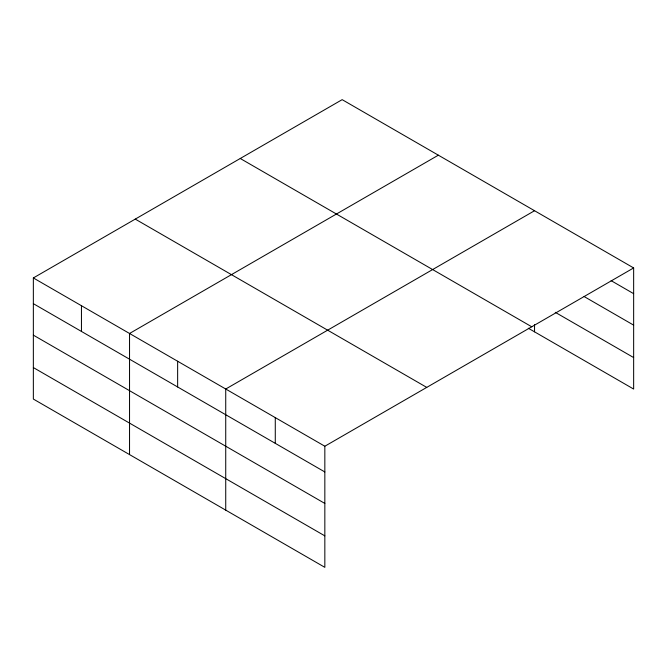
<?xml version="1.0" encoding="UTF-8"?>
<svg xmlns="http://www.w3.org/2000/svg" width="667" height="667" viewBox="0 0 667 667"><rect width="100%" height="100%" fill="white"/><g stroke="black" fill="none" stroke-linecap="round" stroke-linejoin="round"><path stroke-width="1" d="M633.65 267.942L342.163 99.65L33.35 277.947L33.35 399.058L324.837 567.35L324.837 446.231L633.65 267.942L633.65 389.053L528.314 328.239M438.352 155.186L129.54 333.483L129.54 454.594M534.542 210.722L225.729 389.019L225.729 510.13M611.122 280.657L633.65 293.663M584.1 296.532L633.65 325.137M555.269 312.323L633.65 357.57M240.253 158.488L531.741 326.78M135.259 219.109L426.747 387.394M33.35 277.947L324.837 446.231M33.35 303.668L324.837 471.953M33.35 335.142L324.837 503.435M33.35 367.575L324.837 535.868M534.542 324.729L534.542 331.832M275.279 417.625L275.279 443.347M177.639 361.247L177.639 386.968M81.449 305.711L81.449 331.432"/></g></svg>
